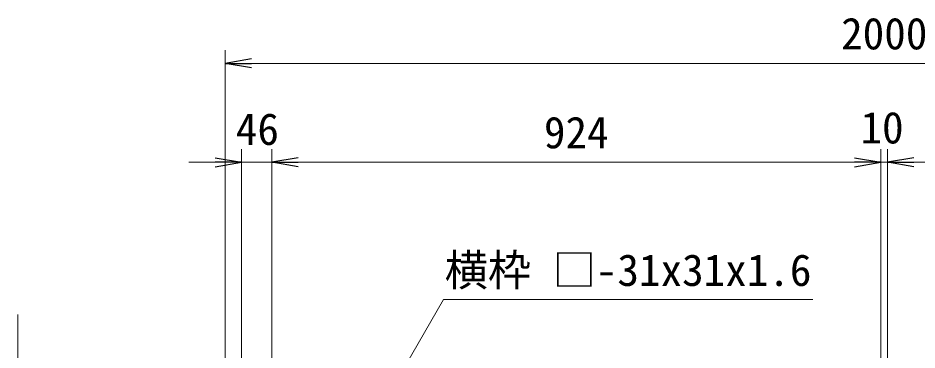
# Model space of a CAD drawing. Units: millimetres, scale not verified. Extents: x -3536 to 4864, y -2970 to 2970.
# Drawn here: x -669 to 695, y 802 to 1305 of the extents above; entities that cross this region are included whole.
import ezdxf
from ezdxf.enums import TextEntityAlignment as Align

# ---------------------------------------------------------------- set-up
doc = ezdxf.new("R2010")
doc.units = ezdxf.units.MM
doc.header["$LTSCALE"] = 20
for name, color, linetype, lineweight in [('0-4_D-STR-TXT', 7, 'Continuous', 13), ('0-6_D-STR-DIM', 7, 'Continuous', 13), ('0-7_0', 7, 'Continuous', 25)]:
    doc.layers.add(name, color=color, linetype=linetype, lineweight=lineweight)
doc.styles.add('ＭＳ ゴシック', font='')
doc.styles.get('ＭＳ ゴシック').set_extended_font_data('MS Gothic')

# ---------------------------------------------------------------- blocks, each defined once
blk = doc.blocks.new('_Open')
at = {"layer": '0-7_0'}
blk.add_line((-20, 3.33), (0, 0), dxfattribs=at)
blk.add_lwpolyline([(-20, -3.33), (0, 0), (-20, 0)], dxfattribs=at)

msp = doc.modelspace()

# ---------------------------------------------------------------- linework, layer by layer
at = {"layer": '0-6_D-STR-DIM'}
for p, q in [((-354.93, 772.77), (-354.93, 1256.36)), ((1605.07, 1236.36), (-314.93, 1236.36)), ((-329.93, 737.99), (-329.93, 1106.36)), ((-283.93, 724.99), (-283.93, 1106.36)), ((-283.93, 724.99), (-283.93, 1106.36)), ((640.07, 724.99), (640.07, 1106.36)), ((640.07, 724.99), (640.07, 1106.36)), ((650.07, 724.99), (650.07, 1106.36)), ((650.07, 724.99), (650.07, 1106.36)), ((-369.93, 1086.36), (-409.93, 1086.36)), ((-329.93, 1086.36), (-283.93, 1086.36)), ((-243.93, 1086.36), (600.07, 1086.36)), ((-243.93, 1086.36), (-203.93, 1086.36)), ((600.07, 1086.36), (560.07, 1086.36)), ((640.07, 1086.36), (650.07, 1086.36)), ((690.07, 1086.36), (1534.07, 1086.36)), ((690.07, 1086.36), (730.07, 1086.36)), ((-669.32, 855.6), (-669.32, -126.64))]:
    msp.add_line(p, q, dxfattribs=at)
msp.add_lwpolyline([(-137.27, 694.76), (-151.5, 656.79), (-131.5, 691.43), (-23.45, 878.58), (529.5, 878.58), (536.7, 878.58)], dxfattribs=at)

# ---------------------------------------------------------------- block references
at = {"layer": '0-6_D-STR-DIM', "xscale": 2, "yscale": 2, "rotation": 180}
for p in [(-354.93, 1236.36), (-283.93, 1086.36), (-283.93, 1086.36), (650.07, 1086.36), (650.07, 1086.36)]:
    msp.add_blockref('_Open', p, dxfattribs=at)
at = {"layer": '0-6_D-STR-DIM', "xscale": 2, "yscale": 2}
for p in [(-329.93, 1086.36), (640.07, 1086.36), (640.07, 1086.36)]:
    msp.add_blockref('_Open', p, dxfattribs=at)

# ---------------------------------------------------------------- texts
at = {"layer": '0-4_D-STR-TXT', "style": 'ＭＳ ゴシック'}
msp.add_text('横枠 □-31x31x1.6', height=48.09, dxfattribs=at).set_placement((-21.85, 884.42), align=Align.BOTTOM_LEFT)
at = {"layer": '0-6_D-STR-DIM', "style": 'ＭＳ ゴシック'}
for s, p in [('2000', (579.82, 1243.11)), ('46', (-338.74, 1098.24)), ('10', (609.22, 1100.45)), ('924', (128.82, 1093.11))]:
    msp.add_text(s, height=48.09, dxfattribs=at).set_placement(p, align=Align.BOTTOM_LEFT)

doc.saveas('drawing.dxf')
